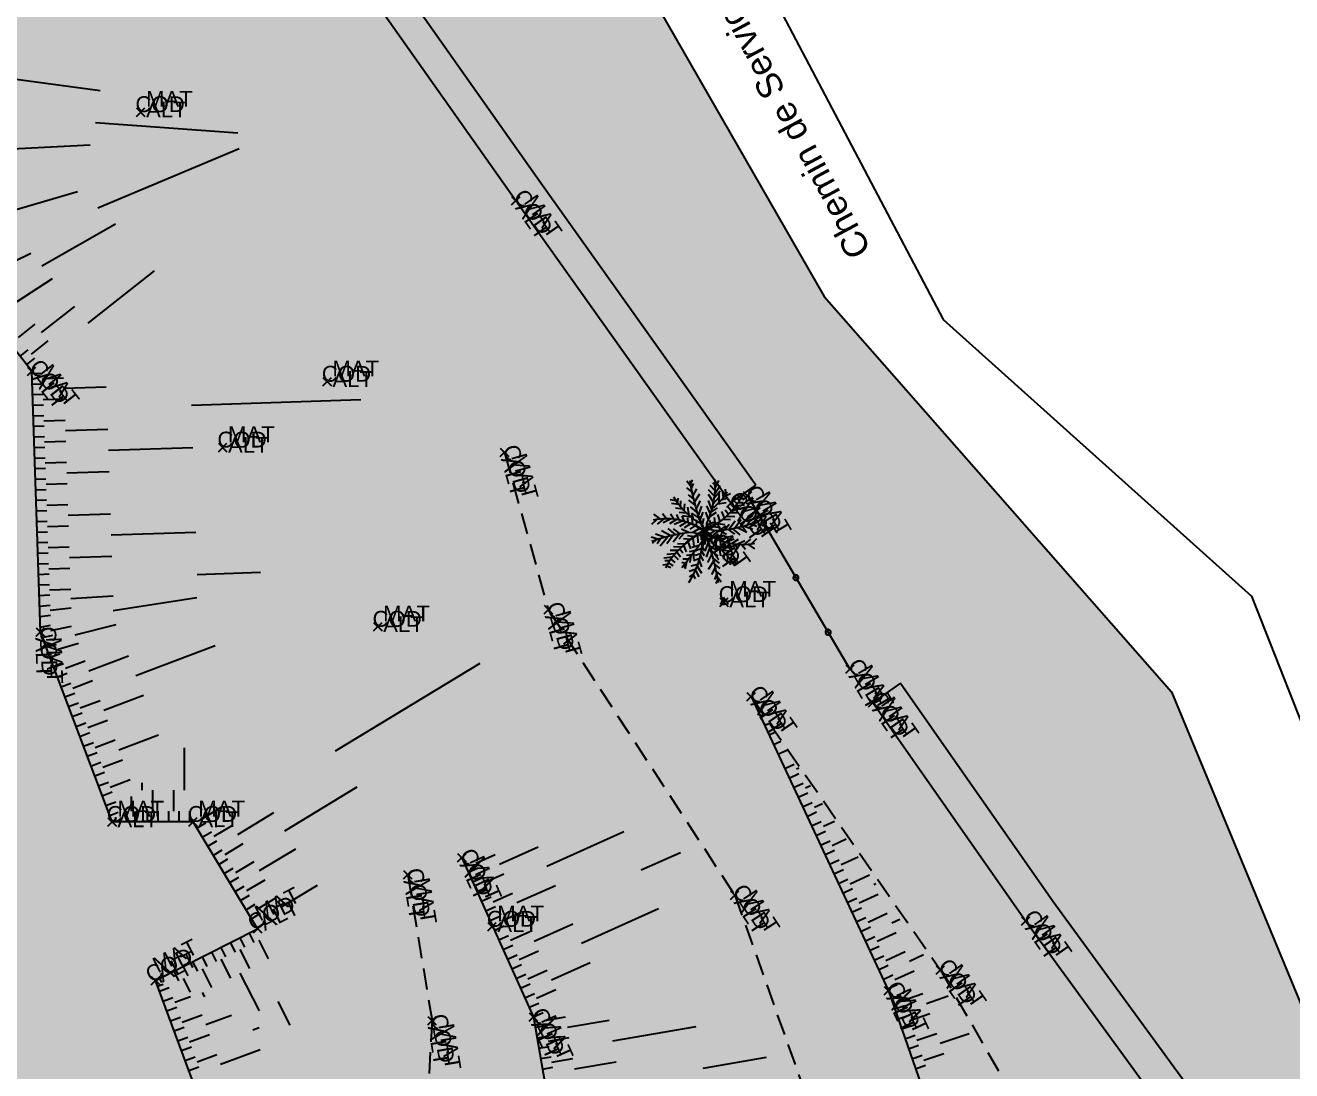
# Model space of a CAD drawing. Extents: x -24 to 1126, y -24 to 2053.
# Drawn here: x 1034.87 to 1064.8, y 1990 to 2014.71 of the extents above; entities that cross this region are included whole.
import ezdxf
from ezdxf.enums import TextEntityAlignment as Align

# ---------------------------------------------------------------- set-up
doc = ezdxf.new("R2010")
doc.units = 0
doc.header["$LTSCALE"] = 2.5
doc.header["$PDMODE"] = 3
doc.header["$PDSIZE"] = 0.1
doc.linetypes.add('CACH500', pattern=[0.3, 0.2, -0.1])
doc.linetypes.add('FANTOME', pattern=[63.5, 31.75, -6.35, 6.35, -6.35, 6.35, -6.35])
doc.layers.get('0').update_dxf_attribs({"linetype": 'CONTINUOUS'})
for name, color, linetype in [('F_CADASTRE_APPLICATION', 252, 'FANTOME'), ('T_CLOTURES', 7, 'CONTINUOUS'), ('T_HACHURES', 7, 'CONTINUOUS'), ('T_MURS', 7, 'CONTINUOUS'), ('T_TALUS_BARBULES', 32, 'CONTINUOUS'), ('T_TALUS_CRÊTE', 34, 'CONTINUOUS'), ('T_TALUS_PIED', 34, 'CACH500'), ('T_TEXTES', 7, 'CONTINUOUS'), ('TOPOALT', 7, 'CONTINUOUS'), ('TOPOCOD', 1, 'CONTINUOUS'), ('TOPOMAT', 4, 'CONTINUOUS')]:
    doc.layers.add(name, color=color, linetype=linetype)
doc.styles.add('ARIAL', font='arial.ttf')

msp = doc.modelspace()

# ---------------------------------------------------------------- linework, layer by layer
at = {"color": 0, "linetype": 'CONTINUOUS'}
for p, q in [((1050.596, 2003.81), (1050.504, 2003.934)), ((1050.586, 2003.868), (1050.633, 2003.97)), ((1050.608, 2003.744), (1050.663, 2003.877)), ((1051.174, 2003.832), (1051.119, 2003.895)), ((1051.172, 2003.769), (1051.261, 2003.951)), ((1050.62, 2003.685), (1050.504, 2003.78)), ((1050.657, 2003.52), (1050.539, 2003.615)), ((1050.643, 2003.578), (1050.737, 2003.758)), ((1050.678, 2003.434), (1050.81, 2003.638)), ((1051.156, 2003.581), (1051.014, 2003.727)), ((1051.132, 2003.436), (1051.014, 2003.623)), ((1051.168, 2003.706), (1051.056, 2003.832)), ((1051.124, 2003.396), (1051.265, 2003.56)), ((1051.15, 2003.541), (1051.286, 2003.706)), ((1051.163, 2003.645), (1051.286, 2003.832)), ((1051.267, 2003.433), (1051.264, 2003.679)), ((1051.365, 2003.548), (1051.349, 2003.664)), ((1051.39, 2003.582), (1051.537, 2003.644)), ((1051.425, 2003.636), (1051.412, 2003.748)), ((1051.793, 2003.55), (1051.696, 2003.59)), ((1050.249, 2003.47), (1050.109, 2003.493)), ((1050.311, 2003.387), (1050.137, 2003.411)), ((1050.408, 2003.272), (1050.231, 2003.294)), ((1050.282, 2003.424), (1050.295, 2003.53)), ((1050.355, 2003.332), (1050.363, 2003.473)), ((1050.437, 2003.241), (1050.453, 2003.397)), ((1050.554, 2003.127), (1050.523, 2003.319)), ((1050.693, 2003.377), (1050.55, 2003.49)), ((1050.747, 2003.192), (1050.586, 2003.325)), ((1050.723, 2003.271), (1050.825, 2003.472)), ((1050.773, 2003.11), (1050.857, 2003.348)), ((1051.061, 2003.161), (1050.972, 2003.351)), ((1051.093, 2003.268), (1051.014, 2003.476)), ((1051.075, 2003.205), (1051.223, 2003.309)), ((1051.235, 2003.402), (1051.432, 2003.434)), ((1051.326, 2003.499), (1051.474, 2003.539)), ((1051.483, 2003.151), (1051.411, 2003.25)), ((1051.554, 2003.226), (1051.466, 2003.339)), ((1051.622, 2003.305), (1051.524, 2003.407)), ((1051.594, 2003.271), (1051.786, 2003.283)), ((1051.694, 2003.399), (1051.601, 2003.477)), ((1051.753, 2003.486), (1051.638, 2003.543)), ((1051.659, 2003.352), (1051.862, 2003.373)), ((1051.718, 2003.434), (1051.836, 2003.434)), ((1051.775, 2003.521), (1051.887, 2003.534)), ((1049.792, 2003.032), (1049.664, 2002.911)), ((1049.875, 2003.042), (1049.721, 2003.152)), ((1049.959, 2003.047), (1049.802, 2002.92)), ((1050.022, 2003.048), (1049.928, 2003.162)), ((1050.129, 2003.043), (1049.946, 2002.954)), ((1050.256, 2003.028), (1050.096, 2002.925)), ((1050.191, 2003.037), (1050.117, 2003.158)), ((1050.405, 2002.995), (1050.202, 2002.913)), ((1050.321, 2003.015), (1050.265, 2003.15)), ((1050.501, 2003.177), (1050.324, 2003.197)), ((1050.494, 2002.967), (1050.332, 2002.861)), ((1050.45, 2002.982), (1050.394, 2003.119)), ((1050.599, 2003.088), (1050.396, 2003.113)), ((1050.53, 2002.954), (1050.524, 2003.067)), ((1050.786, 2003.072), (1050.619, 2003.181)), ((1050.657, 2003.041), (1050.622, 2003.179)), ((1050.642, 2002.907), (1050.63, 2003.056)), ((1050.734, 2002.859), (1050.738, 2003.023)), ((1050.835, 2002.934), (1050.737, 2002.981)), ((1050.809, 2003.004), (1050.89, 2003.204)), ((1050.862, 2002.861), (1050.903, 2003.058)), ((1051.017, 2003.036), (1050.951, 2003.204)), ((1051.042, 2003.104), (1051.202, 2003.204)), ((1051.067, 2002.827), (1051.054, 2003.009)), ((1051.178, 2002.898), (1051.153, 2003.08)), ((1051.292, 2002.981), (1051.231, 2003.15)), ((1051.395, 2003.067), (1051.33, 2003.222)), ((1051.364, 2003.039), (1051.535, 2003.03)), ((1051.441, 2003.109), (1051.634, 2003.101)), ((1051.493, 2002.802), (1051.643, 2002.997)), ((1051.524, 2003.193), (1051.71, 2003.192)), ((1051.64, 2002.829), (1051.787, 2003.031)), ((1051.761, 2002.857), (1051.951, 2003.087)), ((1051.927, 2002.904), (1052.018, 2003.03)), ((1052.048, 2002.944), (1052.135, 2003.024)), ((1049.974, 2002.609), (1049.759, 2002.685)), ((1050.121, 2002.646), (1049.9, 2002.761)), ((1050.179, 2002.659), (1050.031, 2002.457)), ((1050.243, 2002.671), (1050.063, 2002.817)), ((1050.325, 2002.686), (1050.176, 2002.491)), ((1050.346, 2002.689), (1050.19, 2002.807)), ((1050.429, 2002.701), (1050.316, 2002.566)), ((1050.555, 2002.714), (1050.379, 2002.803)), ((1050.591, 2002.93), (1050.44, 2002.829)), ((1050.693, 2002.881), (1050.569, 2002.798)), ((1050.792, 2002.684), (1050.639, 2002.72)), ((1050.799, 2002.82), (1050.645, 2002.719)), ((1050.752, 2002.66), (1050.765, 2002.479)), ((1050.843, 2002.711), (1050.842, 2002.549)), ((1050.976, 2002.777), (1050.976, 2002.939)), ((1051.02, 2002.667), (1051.174, 2002.769)), ((1051.027, 2002.804), (1051.18, 2002.768)), ((1051.126, 2002.607), (1051.25, 2002.69)), ((1051.131, 2002.866), (1051.3, 2002.841)), ((1051.228, 2002.558), (1051.379, 2002.659)), ((1051.232, 2002.935), (1051.399, 2002.913)), ((1051.264, 2002.774), (1051.44, 2002.685)), ((1051.389, 2002.787), (1051.503, 2002.922)), ((1051.473, 2002.799), (1051.629, 2002.681)), ((1051.576, 2002.816), (1051.756, 2002.671)), ((1051.698, 2002.842), (1051.919, 2002.727)), ((1051.844, 2002.879), (1052.059, 2002.803)), ((1052, 2002.927), (1052.159, 2002.875)), ((1049.818, 2002.561), (1049.659, 2002.613)), ((1049.771, 2002.544), (1049.684, 2002.464)), ((1049.891, 2002.584), (1049.8, 2002.458)), ((1050.058, 2002.631), (1049.868, 2002.401)), ((1050.378, 2002.378), (1050.185, 2002.387)), ((1050.455, 2002.448), (1050.283, 2002.458)), ((1050.587, 2002.553), (1050.42, 2002.575)), ((1050.424, 2002.421), (1050.489, 2002.266)), ((1050.688, 2002.621), (1050.519, 2002.647)), ((1050.527, 2002.507), (1050.588, 2002.338)), ((1050.797, 2002.416), (1050.617, 2002.367)), ((1050.641, 2002.59), (1050.666, 2002.408)), ((1050.929, 2002.284), (1050.865, 2002.41)), ((1050.957, 2002.627), (1050.916, 2002.429)), ((1051.01, 2002.483), (1050.929, 2002.284)), ((1051.046, 2002.378), (1050.962, 2002.14)), ((1050.984, 2002.554), (1051.082, 2002.506)), ((1051.033, 2002.416), (1051.2, 2002.307)), ((1051.084, 2002.629), (1051.081, 2002.465)), ((1051.161, 2002.447), (1051.197, 2002.309)), ((1051.177, 2002.581), (1051.189, 2002.432)), ((1051.22, 2002.4), (1051.423, 2002.375)), ((1051.264, 2002.361), (1051.296, 2002.169)), ((1051.289, 2002.534), (1051.295, 2002.421)), ((1051.325, 2002.521), (1051.487, 2002.626)), ((1051.369, 2002.506), (1051.425, 2002.369)), ((1051.414, 2002.493), (1051.617, 2002.575)), ((1051.498, 2002.473), (1051.554, 2002.338)), ((1051.563, 2002.46), (1051.723, 2002.563)), ((1051.628, 2002.451), (1051.702, 2002.33)), ((1051.69, 2002.445), (1051.873, 2002.534)), ((1051.797, 2002.44), (1051.891, 2002.326)), ((1051.86, 2002.441), (1052.017, 2002.568)), ((1051.944, 2002.446), (1052.098, 2002.336)), ((1052.027, 2002.456), (1052.155, 2002.577)), ((1050.16, 2002.136), (1049.956, 2002.115)), ((1050.1, 2002.054), (1049.983, 2002.054)), ((1050.225, 2002.217), (1050.033, 2002.205)), ((1050.294, 2002.295), (1050.109, 2002.296)), ((1050.125, 2002.089), (1050.217, 2002.011)), ((1050.197, 2002.183), (1050.295, 2002.081)), ((1050.265, 2002.262), (1050.352, 2002.149)), ((1050.335, 2002.337), (1050.408, 2002.238)), ((1050.542, 2002.089), (1050.407, 2002.095)), ((1050.624, 2002.194), (1050.491, 2002.179)), ((1050.706, 2002.3), (1050.554, 2002.263)), ((1050.585, 2002.145), (1050.575, 2002.012)), ((1050.66, 2002.241), (1050.658, 2002.095)), ((1050.807, 2002.11), (1050.658, 2002.054)), ((1050.856, 2002.345), (1050.691, 2002.281)), ((1050.832, 2002.215), (1050.7, 2002.179)), ((1050.792, 2002.058), (1050.847, 2001.907)), ((1050.824, 2002.179), (1050.889, 2002.054)), ((1050.846, 2002.284), (1050.909, 2002.179)), ((1051.096, 2002.217), (1050.994, 2002.016)), ((1051.141, 2002.054), (1051.009, 2001.85)), ((1051.072, 2002.296), (1051.233, 2002.163)), ((1051.126, 2002.111), (1051.269, 2001.998)), ((1051.318, 2002.311), (1051.495, 2002.291)), ((1051.382, 2002.247), (1051.366, 2002.091)), ((1051.411, 2002.216), (1051.588, 2002.194)), ((1051.464, 2002.155), (1051.456, 2002.015)), ((1051.508, 2002.101), (1051.682, 2002.076)), ((1051.537, 2002.064), (1051.524, 2001.958)), ((1050.044, 2001.967), (1049.932, 2001.954)), ((1050.026, 2001.938), (1050.122, 2001.898)), ((1050.066, 2002.002), (1050.181, 2001.945)), ((1050.468, 2001.993), (1050.386, 2002.012)), ((1050.43, 2001.943), (1050.47, 2001.865)), ((1050.493, 2002.026), (1050.462, 2001.881)), ((1050.719, 2001.857), (1050.554, 2001.802)), ((1050.672, 2001.754), (1050.554, 2001.677)), ((1050.761, 2001.963), (1050.596, 2001.928)), ((1050.704, 2001.822), (1050.784, 2001.677)), ((1050.747, 2001.926), (1050.847, 2001.761)), ((1051.176, 2001.91), (1051.082, 2001.73)), ((1051.162, 2001.967), (1051.28, 2001.873)), ((1051.199, 2001.803), (1051.315, 2001.708)), ((1051.57, 2002.018), (1051.71, 2001.995)), ((1050.651, 2001.712), (1050.7, 2001.635)), ((1051.21, 2001.744), (1051.156, 2001.61)), ((1051.233, 2001.62), (1051.186, 2001.518)), ((1051.223, 2001.678), (1051.314, 2001.554))]:
    msp.add_line(p, q, dxfattribs=at)
at = {"color": 0}
for p, q in [((1051.37, 2001.182), (1051.294, 2001.017)), ((1051.475, 2001.033), (1051.37, 2001.182)), ((1051.294, 2001.017), (1051.475, 2001.033)), ((1051.379, 2001.077), (1051.379, 2001.077))]:
    msp.add_line(p, q, dxfattribs=at)
at = {"color": 0, "linetype": 'CONTINUOUS'}
for centre, radius, start, end in [((1055.635, 2004.712), 5.119, 188.516, 202.606), ((1048.844, 2003.879), 2.33, 336.1943, 2.2988), ((1051.916, 2004.648), 2.042, 212.1217, 234.7352), ((1050.048, 2004.58), 2.026, 295.5696, 331.0899), ((1050.46, 2004.225), 1.13, 304.4561, 331.4948), ((1050.011, 2001.569), 1.479, 52.5989, 101.7634), ((1052.866, 2003.811), 2.2, 198.8657, 208.393), ((1053.022, 1998.961), 4.368, 114.0335, 119.0967), ((1050.992, 2005.921), 3.159, 273.4205, 291.3892), ((1050.827, 1999.567), 3.159, 93.4204, 111.3892), ((1051.79, 2000.893), 2.05, 115.4351, 150.987), ((1051.922, 2000.808), 2.209, 117.8553, 131.0663), ((1048.865, 2002.64), 2.012, 326.851, 2.4966), ((1050.258, 2001.908), 1.079, 53.632, 73.238), ((1049.999, 2002.629), 0.915, 337.8337, 5.9061), ((1051.808, 2003.919), 1.479, 232.5989, 281.7634), ((1046.184, 2000.776), 5.119, 8.516, 22.606), ((1048.88, 2001.812), 2.248, 12.1313, 24.7386), ((1049.194, 2000.024), 3.245, 51.2827, 57.6416), ((1087.451, 1973.591), 46.631, 141.6662, 142.6422), ((1049.903, 2000.84), 2.042, 32.1218, 54.7348)]:
    msp.add_arc(centre, radius, start, end, dxfattribs=at)
for centre, start, end in [((1052.317, 2002.948), 120.5689, 300.5689), ((1052.317, 2002.948), 300.5689, 120.5689), ((1053.08, 2001.656), 120.5689, 300.5689), ((1053.08, 2001.656), 300.5689, 120.5689), ((1053.842, 2000.365), 120.5689, 300.5689), ((1053.842, 2000.365), 300.5689, 120.5689)]:
    msp.add_arc(centre, 0.0626, start, end)
at = {"color": 0}
for p in [(1037.595, 2012.659), (1046.461, 2010.566), (1035.017, 2006.533), (1042, 2006.287), (1039.532, 2004.731), (1046.191, 2004.615), (1051.545, 2003.423), (1051.935, 2003.593), (1050.909, 2002.744), (1051.379, 2001.077), (1047.227, 2000.902), (1043.199, 2000.494), (1035.222, 2000.37), (1054.356, 1999.494), (1052.022, 1998.843), (1054.897, 1998.702), (1036.918, 1995.881), (1038.831, 1995.882), (1045.185, 1995.034), (1043.905, 1994.634), (1051.634, 1994.151), (1058.511, 1993.538), (1040.357, 1993.356), (1045.897, 1993.404), (1056.495, 1992.381), (1037.943, 1992.131), (1055.266, 1991.891), (1044.481, 1991.185), (1046.876, 1991.269)]:
    msp.add_point(p, dxfattribs=at)
at = {"layer": 'F_CADASTRE_APPLICATION'}
for p, q in [((1045.199, 2029.331), (1056.558, 2007.757)), ((1045.251, 2023.101), (1053.746, 2008.297)), ((1053.746, 2008.297), (1061.956, 1998.959)), ((1056.558, 2007.757), (1063.848, 2001.22)), ((1063.848, 2001.22), (1067.77, 1991.25)), ((1061.956, 1998.959), (1072.413, 1973.675))]:
    msp.add_line(p, q, dxfattribs=at)
at = {"layer": 'T_CLOTURES'}
msp.add_line((1051.935, 2003.593), (1054.356, 1999.494), dxfattribs=at)
at = {"layer": 'T_HACHURES', "color": 31}
for points in [[(1042.306, 1911.922), (1035.496, 2027.208), (1042.306, 2028.48)], [(1042.306, 1911.922), (1042.306, 2028.48), (1045.251, 1912.516)], [(1045.251, 1912.516), (1042.306, 2028.48), (1045.251, 2023.101)], [(1035.496, 1910.55), (1033.871, 2026.98), (1035.496, 2027.208)], [(1035.496, 1910.55), (1035.496, 2027.208), (1042.306, 1911.922)], [(1033.871, 1910.222), (1033.871, 2026.98), (1035.496, 1910.55)], [(1045.251, 1912.516), (1045.251, 2023.101), (1053.746, 1914.228)], [(1053.746, 1914.228), (1045.251, 2023.101), (1053.746, 2008.297)], [(1053.746, 1914.228), (1053.746, 2008.297), (1061.956, 1915.883)], [(1061.956, 1915.883), (1053.746, 2008.297), (1061.956, 1998.959)], [(1061.956, 1915.883), (1061.956, 1998.959), (1071.321, 1917.771)], [(1071.321, 1917.771), (1061.956, 1998.959), (1071.321, 1976.315)]]:
    msp.add_solid(points, dxfattribs=at)
at = {"layer": 'T_MURS'}
for p, q in [((1047.048, 2010.981), (1041.642, 2018.653)), ((1041.057, 2018.235), (1046.461, 2010.566)), ((1052.131, 2003.841), (1047.048, 2010.981)), ((1046.461, 2010.566), (1051.545, 2003.423)), ((1051.545, 2003.423), (1052.131, 2003.841)), ((1055.552, 1999.161), (1054.897, 1998.702)), ((1055.552, 1999.161), (1059.162, 1994.003)), ((1054.897, 1998.702), (1058.511, 1993.538)), ((1059.162, 1994.003), (1062.693, 1989.161)), ((1058.511, 1993.538), (1062.047, 1988.69))]:
    msp.add_line(p, q, dxfattribs=at)
at = {"layer": 'T_TALUS_BARBULES'}
for p, q in [((1034.651, 2013.438), (1036.634, 2013.172)), ((1036.525, 2012.412), (1039.892, 2012.172)), ((1034.399, 2011.78), (1036.396, 2011.887)), ((1036.579, 2010.398), (1039.925, 2011.799)), ((1034.182, 2010.225), (1036.103, 2010.784)), ((1035.258, 2009.029), (1036.996, 2010.018)), ((1034.102, 2008.887), (1034.999, 2009.327)), ((1034.673, 2008.181), (1035.51, 2008.729)), ((1036.349, 2007.671), (1037.922, 2008.906)), ((1035.253, 2007.447), (1036.04, 2008.064)), ((1034.706, 2007.335), (1035.099, 2007.643)), ((1035.015, 2006.941), (1035.408, 2007.25)), ((1034.741, 2006.885), (1034.937, 2007.04)), ((1034.895, 2006.689), (1035.092, 2006.843)), ((1035.019, 2006.481), (1035.269, 2006.489)), ((1035.273, 2006.364), (1035.773, 2006.381)), ((1035.027, 2006.231), (1035.277, 2006.239)), ((1035.035, 2005.981), (1035.285, 2005.989)), ((1035.781, 2006.131), (1036.78, 2006.164)), ((1035.044, 2005.731), (1035.294, 2005.74)), ((1035.289, 2005.865), (1035.789, 2005.881)), ((1038.796, 2005.731), (1042.794, 2005.864)), ((1035.052, 2005.481), (1035.302, 2005.49)), ((1035.306, 2005.365), (1035.806, 2005.381)), ((1035.06, 2005.232), (1035.31, 2005.24)), ((1035.814, 2005.132), (1036.814, 2005.165)), ((1035.069, 2004.982), (1035.319, 2004.99)), ((1035.323, 2004.865), (1035.822, 2004.882)), ((1035.077, 2004.732), (1035.327, 2004.74)), ((1035.085, 2004.482), (1035.335, 2004.49)), ((1036.83, 2004.665), (1038.829, 2004.732)), ((1035.094, 2004.232), (1035.344, 2004.24)), ((1035.339, 2004.365), (1035.839, 2004.382)), ((1035.847, 2004.132), (1036.847, 2004.165)), ((1035.102, 2003.982), (1035.352, 2003.991)), ((1035.356, 2003.866), (1035.856, 2003.882)), ((1035.11, 2003.732), (1035.36, 2003.741)), ((1035.119, 2003.483), (1035.368, 2003.491)), ((1035.373, 2003.366), (1035.872, 2003.383)), ((1035.127, 2003.233), (1035.377, 2003.241)), ((1035.135, 2002.983), (1035.385, 2002.991)), ((1035.881, 2003.133), (1036.88, 2003.166)), ((1035.144, 2002.733), (1035.393, 2002.741)), ((1035.389, 2002.866), (1035.889, 2002.883)), ((1036.897, 2002.666), (1038.896, 2002.733)), ((1035.152, 2002.483), (1035.402, 2002.491)), ((1035.406, 2002.366), (1035.906, 2002.383)), ((1035.16, 2002.233), (1035.41, 2002.242)), ((1035.914, 2002.133), (1036.913, 2002.166)), ((1035.169, 2001.983), (1035.418, 2001.992)), ((1035.423, 2001.867), (1035.922, 2001.883)), ((1038.929, 2001.733), (1040.426, 2001.783)), ((1035.177, 2001.733), (1035.427, 2001.742)), ((1035.185, 2001.484), (1035.435, 2001.492)), ((1035.193, 2001.234), (1035.443, 2001.245)), ((1035.439, 2001.367), (1035.939, 2001.384)), ((1035.946, 2001.159), (1036.944, 2001.225)), ((1036.943, 2000.88), (1038.919, 2001.189)), ((1035.202, 2000.984), (1035.451, 2001.006)), ((1035.454, 2000.887), (1035.951, 2000.942)), ((1035.21, 2000.734), (1035.458, 2000.767)), ((1035.218, 2000.484), (1035.464, 2000.528)), ((1035.27, 2000.243), (1035.514, 2000.298)), ((1035.471, 2000.409), (1035.961, 2000.508)), ((1036.042, 2000.306), (1037.013, 2000.547)), ((1035.358, 2000.009), (1035.6, 2000.075)), ((1035.642, 1999.963), (1036.122, 2000.105)), ((1037.481, 1999.341), (1039.352, 2000.048)), ((1035.447, 1999.775), (1035.685, 1999.851)), ((1035.813, 1999.513), (1036.281, 1999.69)), ((1036.369, 1999.456), (1037.305, 1999.809)), ((1035.535, 1999.541), (1035.77, 1999.628)), ((1035.624, 1999.308), (1035.857, 1999.396)), ((1042.196, 1997.564), (1045.62, 1999.632)), ((1035.712, 1999.074), (1035.946, 1999.162)), ((1035.99, 1999.045), (1036.458, 1999.222)), ((1035.8, 1998.84), (1036.034, 1998.928)), ((1036.723, 1998.52), (1037.658, 1998.874)), ((1052.022, 1998.843), (1052.022, 1998.843)), ((1035.889, 1998.606), (1036.122, 1998.694)), ((1035.977, 1998.372), (1036.211, 1998.46)), ((1036.167, 1998.577), (1036.634, 1998.754)), ((1052.128, 1998.617), (1052.163, 1998.633)), ((1036.065, 1998.138), (1036.299, 1998.227)), ((1036.343, 1998.11), (1036.811, 1998.286)), ((1052.234, 1998.39), (1052.303, 1998.423)), ((1052.339, 1998.164), (1052.444, 1998.212)), ((1036.154, 1997.904), (1036.388, 1997.993)), ((1037.076, 1997.585), (1038.012, 1997.938)), ((1052.445, 1997.937), (1052.584, 1998.002)), ((1036.242, 1997.67), (1036.476, 1997.759)), ((1036.52, 1997.642), (1036.988, 1997.819)), ((1038.63, 1996.632), (1038.63, 1997.632)), ((1052.551, 1997.711), (1052.724, 1997.792)), ((1052.656, 1997.484), (1052.865, 1997.581)), ((1036.33, 1997.437), (1036.564, 1997.525)), ((1036.419, 1997.203), (1036.653, 1997.291)), ((1036.697, 1997.174), (1037.165, 1997.351)), ((1036.507, 1996.969), (1036.741, 1997.057)), ((1052.815, 1997.144), (1053.041, 1997.25)), ((1052.921, 1996.918), (1053.147, 1997.024)), ((1053.094, 1997.137), (1053.146, 1997.161)), ((1036.596, 1996.735), (1036.829, 1996.823)), ((1036.874, 1996.706), (1037.341, 1996.883)), ((1037.63, 1996.632), (1037.63, 1996.809)), ((1041.001, 1995.674), (1042.713, 1996.708)), ((1053.026, 1996.691), (1053.253, 1996.797)), ((1053.306, 1996.684), (1053.427, 1996.74)), ((1036.684, 1996.501), (1036.918, 1996.59)), ((1037.38, 1996.132), (1037.38, 1996.483)), ((1037.88, 1996.132), (1037.88, 1996.632)), ((1038.38, 1996.132), (1038.38, 1996.632)), ((1053.132, 1996.465), (1053.359, 1996.57)), ((1036.772, 1996.267), (1037.006, 1996.356)), ((1036.861, 1996.033), (1037.059, 1996.108)), ((1037.255, 1995.882), (1037.255, 1996.132)), ((1037.505, 1995.882), (1037.505, 1996.132)), ((1037.755, 1995.882), (1037.755, 1996.132)), ((1038.005, 1995.882), (1038.005, 1996.132)), ((1038.255, 1995.882), (1038.255, 1996.132)), ((1038.505, 1995.882), (1038.505, 1996.132)), ((1038.755, 1995.882), (1038.755, 1996.132)), ((1039.07, 1995.969), (1039.498, 1996.228)), ((1039.886, 1995.586), (1040.742, 1996.102)), ((1053.238, 1996.238), (1053.464, 1996.344)), ((1053.343, 1996.012), (1053.57, 1996.117)), ((1053.517, 1996.231), (1053.708, 1996.32)), ((1037.005, 1995.881), (1037.005, 1995.995)), ((1038.921, 1995.733), (1039.135, 1995.862)), ((1039.329, 1995.541), (1039.757, 1995.8)), ((1053.449, 1995.785), (1053.676, 1995.891)), ((1053.729, 1995.777), (1053.989, 1995.899)), ((1039.05, 1995.519), (1039.264, 1995.648)), ((1047.191, 1994.838), (1049.016, 1995.658)), ((1053.555, 1995.558), (1053.781, 1995.664)), ((1053.94, 1995.324), (1054.27, 1995.478)), ((1039.18, 1995.305), (1039.394, 1995.434)), ((1039.309, 1995.091), (1039.523, 1995.22)), ((1039.587, 1995.113), (1040.015, 1995.372)), ((1040.403, 1994.73), (1041.259, 1995.246)), ((1046.074, 1994.885), (1046.986, 1995.295)), ((1053.661, 1995.332), (1053.887, 1995.438)), ((1053.766, 1995.105), (1053.993, 1995.211)), ((1039.438, 1994.877), (1039.652, 1995.006)), ((1039.846, 1994.685), (1040.274, 1994.944)), ((1045.185, 1995.034), (1045.185, 1995.034)), ((1045.516, 1994.908), (1045.972, 1995.113)), ((1049.425, 1994.746), (1050.35, 1995.161)), ((1053.872, 1994.879), (1054.099, 1994.985)), ((1054.151, 1994.871), (1054.551, 1995.058)), ((1039.567, 1994.663), (1039.781, 1994.792)), ((1039.697, 1994.449), (1039.911, 1994.578)), ((1045.339, 1994.691), (1045.567, 1994.794)), ((1045.721, 1994.452), (1046.177, 1994.657)), ((1053.978, 1994.652), (1054.204, 1994.758)), ((1054.363, 1994.418), (1054.816, 1994.63)), ((1039.826, 1994.235), (1040.04, 1994.364)), ((1040.104, 1994.257), (1040.532, 1994.516)), ((1040.92, 1993.874), (1041.776, 1994.39)), ((1045.441, 1994.463), (1045.669, 1994.566)), ((1045.544, 1994.235), (1045.772, 1994.338)), ((1046.484, 1993.973), (1047.396, 1994.382)), ((1054.083, 1994.426), (1054.31, 1994.531)), ((1054.189, 1994.199), (1054.416, 1994.305)), ((1054.922, 1994.403), (1054.972, 1994.427)), ((1039.955, 1994.021), (1040.169, 1994.15)), ((1040.363, 1993.829), (1040.791, 1994.088)), ((1045.646, 1994.007), (1045.874, 1994.11)), ((1045.925, 1993.996), (1046.382, 1994.201)), ((1054.295, 1993.973), (1054.521, 1994.078)), ((1054.574, 1993.965), (1055.027, 1994.176)), ((1040.084, 1993.807), (1040.298, 1993.936)), ((1040.214, 1993.593), (1040.428, 1993.722)), ((1045.749, 1993.779), (1045.977, 1993.882)), ((1046.13, 1993.54), (1046.586, 1993.745)), ((1048.011, 1993.014), (1049.835, 1993.834)), ((1054.401, 1993.746), (1054.627, 1993.852)), ((1054.786, 1993.512), (1055.239, 1993.723)), ((1040.343, 1993.379), (1040.557, 1993.508)), ((1045.851, 1993.551), (1046.079, 1993.654)), ((1045.954, 1993.323), (1046.182, 1993.426)), ((1046.894, 1993.06), (1047.806, 1993.47)), ((1054.506, 1993.52), (1054.733, 1993.625)), ((1054.612, 1993.293), (1054.839, 1993.399)), ((1055.344, 1993.497), (1055.534, 1993.585)), ((1039.934, 1993.142), (1040.048, 1992.919)), ((1040.157, 1993.255), (1040.27, 1993.032)), ((1040.382, 1993.089), (1040.608, 1992.643)), ((1046.056, 1993.095), (1046.284, 1993.198)), ((1046.335, 1993.084), (1046.791, 1993.288)), ((1054.718, 1993.066), (1054.944, 1993.172)), ((1054.997, 1993.059), (1055.45, 1993.27)), ((1039.266, 1992.802), (1039.379, 1992.579)), ((1039.489, 1992.915), (1039.602, 1992.693)), ((1039.711, 1993.029), (1039.825, 1992.806)), ((1039.936, 1992.862), (1040.162, 1992.416)), ((1046.158, 1992.867), (1046.386, 1992.97)), ((1046.54, 1992.627), (1046.996, 1992.832)), ((1054.823, 1992.84), (1055.05, 1992.946)), ((1055.208, 1992.606), (1055.662, 1992.817)), ((1038.82, 1992.576), (1038.933, 1992.353)), ((1039.043, 1992.689), (1039.156, 1992.466)), ((1039.49, 1992.636), (1039.717, 1992.19)), ((1046.261, 1992.639), (1046.489, 1992.742)), ((1046.363, 1992.411), (1046.591, 1992.513)), ((1047.304, 1992.148), (1048.216, 1992.558)), ((1054.929, 1992.613), (1055.156, 1992.719)), ((1055.035, 1992.387), (1055.261, 1992.492)), ((1055.767, 1992.591), (1056.096, 1992.744)), ((1038.04, 1992.18), (1038.089, 1992.082)), ((1038.374, 1992.35), (1038.487, 1992.127)), ((1038.597, 1992.463), (1038.71, 1992.24)), ((1038.599, 1992.183), (1038.763, 1991.859)), ((1039.044, 1992.41), (1039.271, 1991.964)), ((1039.939, 1992.303), (1040.392, 1991.412)), ((1046.466, 1992.183), (1046.694, 1992.285)), ((1046.745, 1992.171), (1047.201, 1992.376)), ((1055.14, 1992.16), (1055.367, 1992.266)), ((1055.42, 1992.153), (1055.873, 1992.364)), ((1037.992, 1991.998), (1038.126, 1992.048)), ((1038.036, 1991.881), (1038.27, 1991.968)), ((1046.568, 1991.955), (1046.796, 1992.057)), ((1046.95, 1991.715), (1047.406, 1991.92)), ((1055.246, 1991.934), (1055.473, 1992.039)), ((1038.123, 1991.647), (1038.357, 1991.734)), ((1038.401, 1991.617), (1038.773, 1991.756)), ((1039.048, 1991.851), (1039.1, 1991.748)), ((1040.838, 1991.638), (1041.122, 1991.079)), ((1046.671, 1991.727), (1046.899, 1991.829)), ((1046.773, 1991.499), (1047.001, 1991.601)), ((1055.333, 1991.699), (1055.569, 1991.782)), ((1055.61, 1991.664), (1056.082, 1991.828)), ((1056.164, 1991.592), (1056.682, 1991.772)), ((1038.21, 1991.413), (1038.445, 1991.5)), ((1038.576, 1991.149), (1039.044, 1991.323)), ((1039.131, 1991.089), (1039.743, 1991.317)), ((1046.876, 1991.271), (1047.104, 1991.373)), ((1047.144, 1991.19), (1047.636, 1991.275)), ((1055.415, 1991.463), (1055.651, 1991.545)), ((1055.497, 1991.227), (1055.733, 1991.309)), ((1055.774, 1991.191), (1056.247, 1991.356)), ((1038.298, 1991.178), (1038.532, 1991.266)), ((1038.385, 1990.944), (1038.619, 1991.031)), ((1040.243, 1990.97), (1040.39, 1991.024)), ((1046.919, 1991.025), (1047.165, 1991.067)), ((1047.679, 1991.029), (1048.664, 1991.199)), ((1048.749, 1990.707), (1050.72, 1991.047)), ((1055.58, 1990.991), (1055.816, 1991.073)), ((1038.472, 1990.71), (1038.707, 1990.797)), ((1038.75, 1990.68), (1039.219, 1990.855)), ((1046.961, 1990.778), (1047.208, 1990.821)), ((1047.229, 1990.698), (1047.721, 1990.783)), ((1055.662, 1990.755), (1055.898, 1990.837)), ((1055.939, 1990.719), (1056.411, 1990.884)), ((1056.493, 1990.648), (1057.172, 1990.884)), ((1038.56, 1990.476), (1038.794, 1990.563)), ((1038.925, 1990.211), (1039.393, 1990.386)), ((1039.481, 1990.152), (1040.418, 1990.501)), ((1047.004, 1990.532), (1047.25, 1990.574)), ((1055.744, 1990.519), (1055.98, 1990.601)), ((1056.103, 1990.247), (1056.576, 1990.411)), ((1038.647, 1990.241), (1038.881, 1990.329)), ((1038.734, 1990.007), (1038.968, 1990.094)), ((1047.046, 1990.286), (1047.293, 1990.328)), ((1047.089, 1990.039), (1047.335, 1990.082)), ((1047.314, 1990.205), (1047.807, 1990.29)), ((1047.849, 1990.044), (1048.835, 1990.214)), ((1050.891, 1990.062), (1052.386, 1990.32)), ((1055.826, 1990.283), (1056.062, 1990.365)), ((1055.908, 1990.047), (1056.145, 1990.129))]:
    msp.add_line(p, q, dxfattribs=at)
at = {"layer": 'T_TALUS_CRÊTE'}
for p, q in [((1035.017, 2006.533), (1032.407, 2009.858)), ((1035.222, 2000.37), (1035.017, 2006.533)), ((1036.918, 1995.881), (1035.222, 2000.37)), ((1052.022, 1998.843), (1055.266, 1991.891)), ((1038.831, 1995.882), (1036.918, 1995.881)), ((1040.357, 1993.356), (1038.831, 1995.882)), ((1045.185, 1995.034), (1046.876, 1991.269)), ((1037.943, 1992.131), (1040.357, 1993.356)), ((1040.277, 1985.868), (1037.943, 1992.131)), ((1055.266, 1991.891), (1057.294, 1986.068)), ((1046.876, 1991.269), (1048.252, 1983.304))]:
    msp.add_line(p, q, dxfattribs=at)
at = {"layer": 'T_TALUS_PIED'}
for p, q in [((1046.191, 2004.615), (1047.227, 2000.902)), ((1047.227, 2000.902), (1051.634, 1994.151)), ((1052.022, 1998.843), (1056.495, 1992.381)), ((1043.905, 1994.634), (1044.481, 1991.185)), ((1051.634, 1994.151), (1053.397, 1989.201)), ((1056.495, 1992.381), (1059.731, 1986.765)), ((1044.481, 1991.185), (1044.176, 1985.931))]:
    msp.add_line(p, q, dxfattribs=at)

# ---------------------------------------------------------------- texts
at = {"layer": 'T_TEXTES', "style": 'ARIAL'}
msp.add_text('Chemin de Service', height=0.6, rotation=118.2091, dxfattribs=at).set_placement((1053.359, 2012.605), align=Align.BOTTOM_CENTER)
at = {"layer": 'TOPOALT', "style": 'ARIAL'}
for p in [(1037.72, 2012.534), (1042.125, 2006.162), (1039.657, 2004.606), (1051.504, 2000.952), (1043.324, 2000.369), (1046.022, 1993.279)]:
    msp.add_attdef('ALT', p, '', height=0.375, dxfattribs=at)
for p, rotation in [((1046.431, 2010.391), 305.1695), ((1034.996, 2006.358), 308.1382), ((1046.105, 2004.461), 285.5807), ((1051.515, 2003.249), 305.4407), ((1051.891, 2003.422), 300.5689), ((1050.88, 2002.57), 305.4407), ((1047.14, 2000.748), 285.5807), ((1035.101, 2000.241), 271.9058), ((1054.312, 1999.323), 300.5689), ((1051.99, 1998.67), 304.6894), ((1054.866, 1998.528), 304.9873), ((1037.043, 1995.756), 0.0297), ((1038.956, 1995.757), 0.0297), ((1045.122, 1994.868), 294.191), ((1043.802, 1994.49), 279.4796), ((1040.525, 1993.301), 26.9114), ((1051.598, 1993.978), 303.1405), ((1058.48, 1993.364), 304.9873), ((1038.111, 1992.076), 26.9114), ((1056.463, 1992.207), 304.6894), ((1055.206, 1991.725), 295.0135), ((1044.378, 1991.041), 279.4796), ((1046.814, 1991.104), 294.191)]:
    msp.add_attdef('ALT', p, '', height=0.375, rotation=rotation, dxfattribs=at)
at = {"layer": 'TOPOCOD', "style": 'ARIAL'}
for p in [(1037.47, 2012.659), (1041.875, 2006.287), (1039.407, 2004.731), (1051.254, 2001.077), (1043.074, 2000.494), (1045.772, 1993.404)]:
    msp.add_attdef('COD', p, '', height=0.375, dxfattribs=at)
for p, rotation in [((1046.389, 2010.668), 305.1695), ((1034.94, 2006.632), 308.1382), ((1046.158, 2004.736), 285.5807), ((1051.472, 2003.525), 305.4407), ((1051.872, 2003.701), 300.5689), ((1050.837, 2002.846), 305.4407), ((1047.193, 2001.022), 285.5807), ((1035.218, 2000.495), 271.9058), ((1054.293, 1999.602), 300.5689), ((1051.951, 1998.946), 304.6894), ((1054.825, 1998.805), 304.9873), ((1036.793, 1995.881), 0.0297), ((1038.706, 1995.882), 0.0297), ((1045.134, 1995.148), 294.191), ((1043.885, 1994.757), 279.4796), ((1051.566, 1994.256), 303.1405), ((1040.245, 1993.299), 26.9114), ((1058.439, 1993.641), 304.9873), ((1037.831, 1992.074), 26.9114), ((1056.424, 1992.484), 304.6894), ((1055.213, 1992.004), 295.0135), ((1044.46, 1991.309), 279.4796), ((1046.825, 1991.383), 294.191)]:
    msp.add_attdef('COD', p, '', height=0.375, rotation=rotation, dxfattribs=at)
at = {"layer": 'TOPOMAT', "style": 'ARIAL'}
for p in [(1037.72, 2012.784), (1042.125, 2006.412), (1039.657, 2004.856), (1051.504, 2001.202), (1043.324, 2000.619), (1046.022, 1993.529)]:
    msp.add_attdef('MAT', p, '', height=0.375, dxfattribs=at)
for p, rotation in [((1046.635, 2010.535), 305.1695), ((1035.193, 2006.512), 308.1382), ((1046.345, 2004.529), 285.5807), ((1051.719, 2003.394), 305.4407), ((1052.107, 2003.549), 300.5689), ((1051.084, 2002.715), 305.4407), ((1047.381, 2000.815), 285.5807), ((1035.351, 2000.249), 271.9058), ((1054.528, 1999.45), 300.5689), ((1052.196, 1998.812), 304.6894), ((1055.071, 1998.672), 304.9873), ((1037.043, 1996.006), 0.0297), ((1038.956, 1996.007), 0.0297), ((1045.35, 1994.971), 294.191), ((1040.411, 1993.524), 26.9114), ((1044.049, 1994.531), 279.4796), ((1051.807, 1994.115), 303.1405), ((1058.685, 1993.507), 304.9873), ((1037.998, 1992.299), 26.9114), ((1056.669, 1992.35), 304.6894), ((1055.432, 1991.831), 295.0135), ((1047.042, 1991.206), 294.191), ((1044.625, 1991.083), 279.4796)]:
    msp.add_attdef('MAT', p, '', height=0.375, rotation=rotation, dxfattribs=at)

doc.saveas('drawing.dxf')
